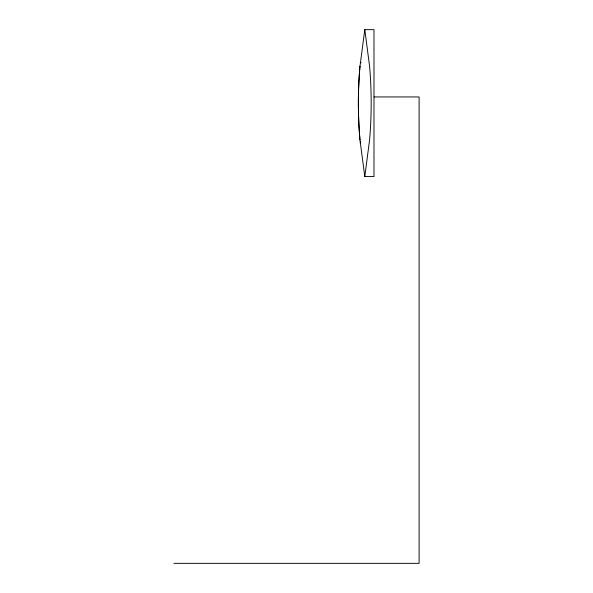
<?xml version="1.0" encoding="UTF-8"?>
<svg xmlns="http://www.w3.org/2000/svg" width="593" height="593" viewBox="0 0 593 593"><rect width="100%" height="100%" fill="white"/><g stroke="black" fill="none" stroke-linecap="round" stroke-linejoin="round"><path stroke-width="0.89" d="M359.981 66.231L364.799 29.65L373.983 29.65L373.983 176.551L364.799 176.551L359.981 139.963A298.753 210.456 90 0 1 359.981 66.231A422.92 422.92 0 0 0 359.981 139.963M364.799 176.551L369.58 139.963A300.985 212.027 -90 0 0 369.58 66.231L364.799 29.65M360.344 62.702L361.263 62.702M374.116 96.948L419.103 96.948L419.103 563.35L173.897 563.35M360.344 141.66L360.344 143.499"/></g></svg>
